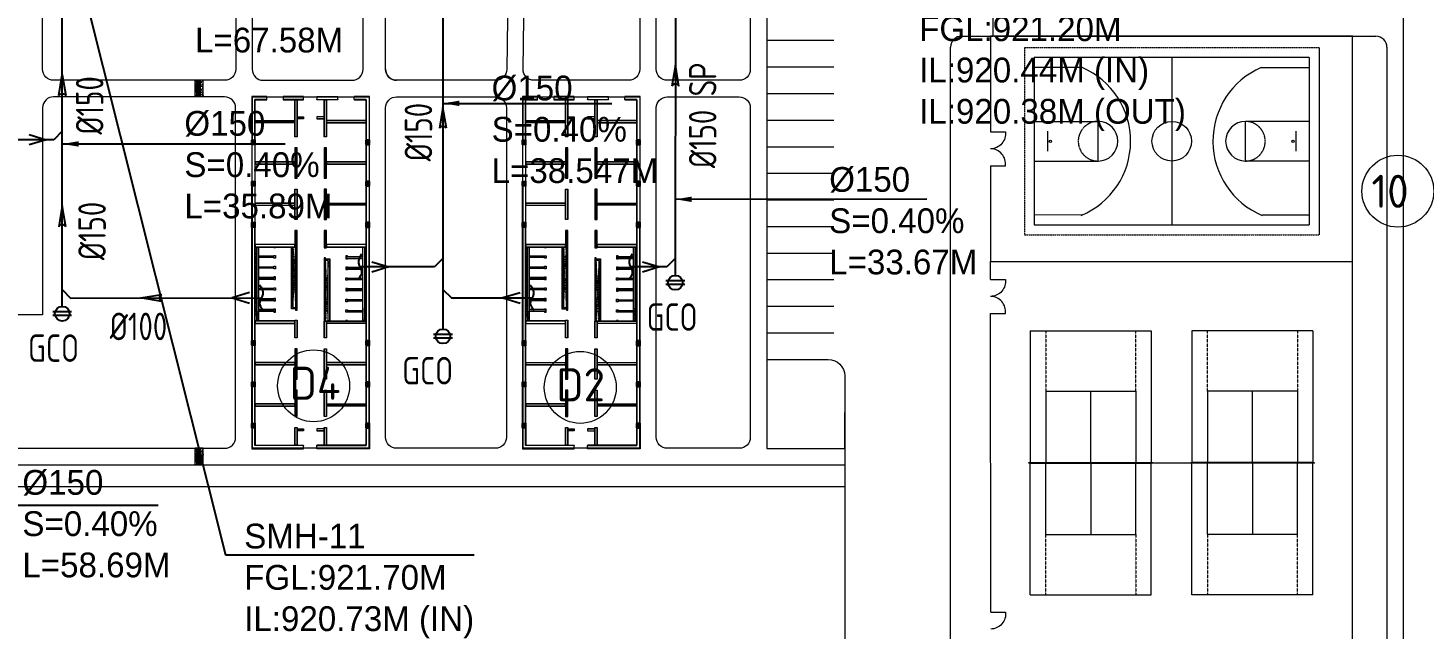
# Model space of a CAD drawing. Header units: metres. Extents: x 6917732 to 8046551, y 3602874 to 4094271.
# Drawn here: x 7261550 to 7388459, y 3673616 to 3728219 of the extents above; entities that cross this region are included whole.
import ezdxf

# ---------------------------------------------------------------- set-up
doc = ezdxf.new("R2010")
doc.units = ezdxf.units.M
doc.header["$LTSCALE"] = 0.5
doc.header["$MEASUREMENT"] = 0
for name, pattern in [('03000 - Plant Layout 1$0$CENTER2', [1.125, 0.75, -0.125, 0.125, -0.125]), ('DASHED2', [0.375, 0.25, -0.125]), ('HIDDEN2', [4.7625, 3.175, -1.5875]), ('MD-PAV-ACCO-D-AR-001-GRF$0$DASHED2', [0.375, 0.25, -0.125])]:
    doc.linetypes.add(name, pattern=pattern)
for name, color, linetype, lineweight in [('AN-LEGN', 1, 'CONTINUOUS', 20), ('AN-TEXT', 7, 'CONTINUOUS', 40), ('CI-PED-FOOTPATH', 44, 'CONTINUOUS', 0), ('MD-PAV-ACCO-D-AR-001-GRF$0$AR-G-FURN (0.18)-Loose furniture', 40, 'CONTINUOUS', 9), ('MD-PAV-ACCO-D-AR-001-GRF$0$AR-P-WLI (0.25)-Internal Lining', 7, 'CONTINUOUS', 35), ('MD-PAV-ACCO-D-AR-001-GRF$0$AR-P-WLX (0.25)-External wall', 3, 'CONTINUOUS', 35), ('P', 7, 'CONTINUOUS', 30), ('Sewer Line', 4, 'CONTINUOUS', 25)]:
    doc.layers.add(name, color=color, linetype=linetype, lineweight=lineweight)
for name, color, linetype in [('BASKET  COURT', 17, 'CONTINUOUS'), ('CI-CEN', 1, '03000 - Plant Layout 1$0$CENTER2'), ('CI-FENCE', 4, 'FENCELINE1'), ('CI-ROAD', 11, 'CONTINUOUS'), ('CI-ROAD-CARPARK', 13, 'CONTINUOUS'), ('CI-YARD', 4, 'CONTINUOUS'), ('DIM SOCCER', 2, 'CONTINUOUS'), ('MD-PAV-ACCO-D-AR-001-GRF$0$A-WDW', 1, 'CONTINUOUS'), ('MD-PAV-ACCO-D-AR-001-GRF$0$AR-P-FRM (0.2)-window', 20, 'CONTINUOUS'), ('P-Detl-Note', 2, 'CONTINUOUS'), ('RD-TXT', 7, 'CONTINUOUS'), ('TENNIS COURT', 17, 'CONTINUOUS'), ('TXT-BLDG NO', 20, 'CONTINUOUS')]:
    doc.layers.add(name, color=color, linetype=linetype)
doc.layers.get('CI-CEN').off()
doc.styles.add('3.5mm', font='ISO3098B.shx', dxfattribs={"height": 3.5})
doc.styles.add('BASE PLAN SEWER$0$Style-font061', font='font061.shx')
doc.styles.add('ROMANS', font='ROMANS.shx', dxfattribs={"width": 0.9})
doc.linetypes.add('FENCELINE1', pattern='A,6.35,-2.54,[133,ltypeshp.shx,S=2.54,R=0,X=-2.54,Y=0],-2.54,25.4', length=36.83)
doc.dimstyles.new('1-200', dxfattribs={"dimtxt": 3000, "dimasz": 3000, "dimexe": 1000, "dimexo": 1000, "dimgap": 1000, "dimtad": 1, "dimdec": 0, "dimdsep": 46, "dimtxsty": 'ROMANS', "dimcen": 0, "dimclrd": 5, "dimclre": 5, "dimclrt": 2, "dimadec": 0, "dimazin": 2, "dimtfac": 1, "dimtdec": 0, "dimtmove": 2, "dimatfit": 2, "dimfxl": 1, "dimtolj": 1, "dimtzin": 0, "dimlwd": -1, "dimlwe": -1, "dimarcsym": 0})
pattern_1 = [(0, (7213931.9, 3958531.54), (406.4, 101.6), [16.764, -288.036, 16.764, -288.036, -1625.6]), (0, (7213931.9, 3958531.54), (406.4, 101.6), [-609.6, 16.764, -592.836, 16.764, -288.036, -711.2]), (0, (7213931.9, 3958531.54), (406.4, 101.6), [-1524, 16.764, -186.436, 16.764, -491.236]), (120, (7214084.3, 3958582.34), (-291.18818, 301.152724), [16.764, -288.036, 16.764, -288.036, -1625.6]), (120, (7214084.3, 3958582.34), (-291.18818, 301.152724), [-609.6, 16.764, -592.836, 16.764, -288.036, -711.2]), (120, (7214084.3, 3958582.34), (-291.18818, 301.152724), [-1524, 16.764, -186.436, 16.764, -491.236]), (240, (7214135.1, 3958785.54), (-115.21182, -402.752724), [16.764, -288.036, 16.764, -288.036, -1625.6]), (240, (7214135.1, 3958785.54), (-115.21182, -402.752724), [-609.6, 16.764, -592.836, 16.764, -288.036, -711.2]), (240, (7214135.1, 3958785.54), (-115.21182, -402.752724), [-1524, 16.764, -186.436, 16.764, -491.236])]

# ---------------------------------------------------------------- blocks, each defined once
blk = doc.blocks.new('flow direction')
at = {"layer": 'Sewer Line'}
for p, q in [((40, 70), (-380, 0)), ((-380, 0), (40, -70))]:
    blk.add_line(p, q, dxfattribs=at)
blk.add_arc((82, 0), 81.6, 120.66, 239.34, dxfattribs=at)
blk = doc.blocks.new('MD-PAV-ACCO-D-AR-001-GRF$0$WINDOW 1500')
at = {"layer": 'MD-PAV-ACCO-D-AR-001-GRF$0$A-WDW'}
for points in [[(9863, -581), (9863, -547), (10263, -547), (10263, -581)], [(9863, -826), (9863, -860), (10263, -860), (10263, -826)], [(9910, -581), (9910, -826)], [(9910, -704), (10212, -704)], [(9910, -744), (10061, -744)], [(10061, -826), (10061, -581)], [(10061, -664), (10212, -664)], [(10212, -581), (10212, -826)]]:
    blk.add_lwpolyline(points, dxfattribs=at)
blk.add_lwpolyline([(10263, -581), (9863, -581), (9863, -826), (10263, -826)], close=True, dxfattribs=at)
blk = doc.blocks.new('A$C42015535')
at = {"layer": 'AN-LEGN', "color": 15, "lineweight": 0}
for p, q in [((14891, 11140), (14991, 11140)), ((15866, 11140), (15966, 11140)), ((16841, 11140), (16941, 11140)), ((17816, 11140), (17916, 11140)), ((18791, 11140), (18891, 11140)), ((19766, 11140), (19866, 11140))]:
    blk.add_line(p, q, dxfattribs=at)
for points in [[(14821, 1670), (14921, 1670)], [(15796, 1670), (15896, 1670)], [(16771, 1670), (16871, 1670)], [(17721, 1670), (17871, 1670)], [(18696, 1670), (18846, 1670)], [(19671, 1670), (19821, 1670)]]:
    blk.add_lwpolyline(points, dxfattribs=at)
at = {"layer": 'MD-PAV-ACCO-D-AR-001-GRF$0$AR-G-FURN (0.18)-Loose furniture', "color": 15, "linetype": 'MD-PAV-ACCO-D-AR-001-GRF$0$DASHED2', "lineweight": 0, "ltscale": 200}
for p, q in [((20691, 11440), (13996, 11290)), ((13996, 11440), (20691, 11290)), ((15196, 8015), (20691, 7765)), ((20691, 8015), (15196, 7765)), ((19491, 4795), (13996, 5045)), ((13996, 4795), (19491, 5045)), ((13996, 1520), (20691, 1370)), ((20691, 1520), (13996, 1370))]:
    blk.add_line(p, q, dxfattribs=at)
at = {"layer": 'MD-PAV-ACCO-D-AR-001-GRF$0$AR-P-WLI (0.25)-Internal Lining', "color": 15, "lineweight": 0}
blk.add_line((22199, 4970), (22199, 5170), dxfattribs=at)
for points in [[(6446, 11440), (6246, 11440), (6246, 7840), (6446, 7840)], [(6421, 11440), (6271, 11440), (6271, 7840), (6421, 7840)], [(10196, 11440), (9996, 11440), (9996, 7840), (10196, 7840)], [(10171, 11440), (10021, 11440), (10021, 7840), (10171, 7840)], [(13996, 7840), (13996, 11440), (13746, 11440), (13746, 7840)], [(13971, 7840), (13971, 11440), (13771, 11440), (13771, 7840)], [(20916, 11440), (20716, 11440), (20716, 7840), (20916, 7840)], [(24691, 11440), (24491, 11440), (24491, 7840), (24691, 7840)], [(24666, 11440), (24516, 11440), (24516, 7840), (24666, 7840)], [(28441, 11440), (28241, 11440), (28241, 7840), (28441, 7840)], [(28416, 11440), (28266, 11440), (28266, 7840), (28416, 7840)], [(32191, 11440), (32191, 7840), (31991, 7840), (31991, 11440)], [(32166, 11440), (32166, 7840), (32016, 7840), (32016, 11440)], [(13996, 11140), (13996, 11290), (20691, 11290), (20691, 11140)], [(14021, 11165), (14021, 11290), (20691, 11290), (20691, 11165)], [(2696, 7640), (2696, 7840), (4296, 7840), (4296, 7640)], [(2696, 7665), (2696, 7815), (4296, 7815), (4296, 7665)], [(3996, 7640), (4196, 7640), (4196, 7042), (3996, 7042)], [(4021, 7640), (4171, 7640), (4171, 7042), (4021, 7042)], [(5296, 7640), (7704, 7640), (7704, 7840), (5296, 7840)], [(5296, 7665), (7704, 7665), (7704, 7815), (5296, 7815)], [(8704, 7840), (8704, 7640), (11454, 7640), (11454, 7840)], [(8704, 7815), (8704, 7665), (11454, 7665), (11454, 7815)], [(12454, 7640), (12454, 7840), (14071, 7840), (14071, 7640)], [(12454, 7665), (12454, 7815), (14071, 7815), (14071, 7665)], [(14971, 7765), (14971, 7640), (20716, 7640), (20716, 7765)], [(20691, 8015), (15196, 8015), (15196, 7765), (15071, 7765), (15071, 8140), (20691, 8140)], [(20691, 8015), (15196, 8015), (15196, 7765), (15096, 7765), (15096, 8115), (20691, 8115)], [(22199, 7840), (20716, 7840), (20716, 7640), (22199, 7640)], [(22199, 7815), (20716, 7815), (20716, 7665), (22199, 7665)], [(23199, 7640), (23199, 7840), (25949, 7840), (25949, 7640)], [(23199, 7665), (23199, 7815), (25949, 7815), (25949, 7665)], [(26949, 7840), (26949, 7640), (29699, 7640), (29699, 7840)], [(26949, 7815), (26949, 7665), (29699, 7665), (29699, 7815)], [(34071, 7640), (30699, 7640), (30699, 7840), (34071, 7840)], [(34071, 7665), (30699, 7665), (30699, 7815), (34071, 7815)], [(32341, 7640), (32541, 7640), (32541, 7042), (32341, 7042)], [(32366, 7640), (32516, 7640), (32516, 7042), (32366, 7042)], [(2696, 4970), (2696, 5170), (4296, 5170), (4296, 4970)], [(2696, 4995), (2696, 5145), (4296, 5145), (4296, 4995)], [(4196, 5842), (3996, 5842), (3996, 5170), (4196, 5170)], [(4171, 5842), (4021, 5842), (4021, 5170), (4171, 5170)], [(5296, 5170), (7704, 5170), (7704, 4970), (5296, 4970)], [(5296, 5145), (7704, 5145), (7704, 4995), (5296, 4995)], [(8704, 4970), (8704, 5170), (11454, 5170), (11454, 4970)], [(8704, 4995), (8704, 5145), (11454, 5145), (11454, 4995)], [(12454, 5170), (13971, 5170), (13971, 4970), (12454, 4970)], [(12454, 5145), (13971, 5145), (13971, 4995), (12454, 4995)], [(19716, 5045), (19716, 5170), (13971, 5170), (13971, 5045)], [(23199, 5170), (23199, 4970), (25949, 4972), (25949, 5172)], [(23199, 5145), (23199, 4995), (25949, 4997), (25949, 5147)], [(26949, 5170), (26949, 4970), (29699, 4966), (29699, 5166)], [(26949, 5145), (26949, 4995), (29699, 4991), (29699, 5141)], [(34071, 4970), (30699, 4970), (30699, 5170), (34071, 5170)], [(34071, 4995), (30699, 4995), (30699, 5145), (34071, 5145)], [(32541, 5170), (32541, 5842), (32341, 5842), (32341, 5170)], [(32516, 5170), (32516, 5842), (32366, 5842), (32366, 5170)], [(6446, 4970), (6446, 1370), (6246, 1370), (6246, 4970)], [(6421, 4970), (6421, 1370), (6271, 1370), (6271, 4970)], [(10196, 4970), (9996, 4970), (9996, 1370), (10196, 1370)], [(10171, 4970), (10021, 4970), (10021, 1370), (10171, 1370)], [(13996, 1370), (13746, 1370), (13746, 4970), (13996, 4970)], [(13971, 1370), (13771, 1370), (13771, 4970), (13971, 4970)], [(13996, 4795), (19491, 4795), (19491, 5045), (19616, 5045), (19616, 4670), (13996, 4670)], [(13996, 4795), (19491, 4795), (19491, 5045), (19591, 5045), (19591, 4695), (13996, 4695)], [(20941, 4970), (20691, 4970), (20691, 1370), (20941, 1370)], [(20916, 4970), (20716, 4970), (20716, 1370), (20916, 1370)], [(24691, 4971), (24691, 1370), (24491, 1370), (24491, 4971)], [(24666, 4971), (24666, 1370), (24516, 1370), (24516, 4971)], [(28441, 4970), (28241, 4970), (28241, 1370), (28441, 1370)], [(28416, 4970), (28266, 4970), (28266, 1370), (28416, 1370)], [(32191, 4970), (31991, 4970), (31991, 1370), (32191, 1370)], [(32166, 4970), (32016, 4970), (32016, 1370), (32166, 1370)], [(13996, 1520), (13996, 1670), (20691, 1670), (20691, 1520)], [(14021, 1520), (14021, 1645), (20691, 1645), (20691, 1520)]]:
    blk.add_lwpolyline(points, close=True, dxfattribs=at)
for points in [[(20941, 7840), (20941, 11440), (20691, 11440), (20691, 7840), (20916, 7840)], [(14866, 11140), (14866, 9760), (14780, 9760), (14780, 9610), (15053, 9610), (15053, 9760), (15016, 9760), (15016, 11140)], [(14891, 11140), (14891, 9735), (14780, 9735), (14780, 9635), (15053, 9635), (15053, 9735), (14991, 9735), (14991, 11140)], [(15841, 11140), (15841, 9760), (15803, 9760), (15803, 9610), (16028, 9610), (16028, 9760), (15991, 9760), (15991, 11140)], [(15866, 11140), (15866, 9735), (15803, 9735), (15803, 9635), (16028, 9635), (16028, 9735), (15966, 9735), (15966, 11140)], [(16966, 11140), (16966, 9760), (17003, 9760), (17003, 9610), (16778, 9610), (16778, 9760), (16816, 9760), (16816, 11140)], [(16941, 11140), (16941, 9735), (17003, 9735), (17003, 9635), (16778, 9635), (16778, 9735), (16841, 9735), (16841, 11140)], [(17791, 11140), (17791, 9760), (17753, 9760), (17753, 9610), (17978, 9610), (17978, 9760), (17941, 9760), (17941, 11140)], [(17816, 11140), (17816, 9735), (17753, 9735), (17753, 9635), (17978, 9635), (17978, 9735), (17916, 9735), (17916, 11140)], [(18916, 11140), (18916, 9760), (18953, 9760), (18953, 9610), (18728, 9610), (18728, 9760), (18766, 9760), (18766, 11140)], [(18891, 11140), (18891, 9735), (18953, 9735), (18953, 9635), (18728, 9635), (18728, 9735), (18791, 9735), (18791, 11140)], [(19891, 11140), (19891, 9760), (19916, 9760), (19916, 9610), (19703, 9610), (19703, 9760), (19741, 9760), (19741, 11140)], [(19866, 11140), (19866, 9735), (19916, 9735), (19916, 9635), (19703, 9635), (19703, 9735), (19766, 9735), (19766, 11140)], [(13996, 9760), (14030, 9760), (14030, 9610), (13996, 9610)], [(13996, 9735), (14030, 9735), (14030, 9635), (13996, 9635)], [(20691, 9760), (20666, 9760), (20666, 9610), (20691, 9610)], [(20691, 9735), (20666, 9735), (20666, 9635), (20691, 9635)], [(14971, 7665), (20716, 7665)], [(19716, 5145), (13971, 5145)], [(22199, 5170), (20616, 5170), (20616, 4970), (22199, 4970)], [(22199, 5145), (20616, 5145), (20616, 4995), (22199, 4995)], [(13996, 3050), (14021, 3050), (14021, 3200), (13996, 3200)], [(13996, 3075), (14021, 3075), (14021, 3175), (13996, 3175)], [(14796, 1670), (14796, 3050), (14771, 3050), (14771, 3200), (14983, 3200), (14983, 3050), (14946, 3050), (14946, 1670)], [(14821, 1670), (14821, 3075), (14771, 3075), (14771, 3175), (14983, 3175), (14983, 3075), (14921, 3075), (14921, 1670)], [(15771, 1670), (15771, 3050), (15733, 3050), (15733, 3200), (15958, 3200), (15958, 3050), (15921, 3050), (15921, 1670)], [(15796, 1670), (15796, 3075), (15733, 3075), (15733, 3175), (15958, 3175), (15958, 3075), (15896, 3075), (15896, 1670)], [(16896, 1670), (16896, 3050), (16933, 3050), (16933, 3200), (16708, 3200), (16708, 3050), (16746, 3050), (16746, 1670)], [(16871, 1670), (16871, 3075), (16933, 3075), (16933, 3175), (16708, 3175), (16708, 3075), (16771, 3075), (16771, 1670)], [(17721, 1670), (17721, 3050), (17683, 3050), (17683, 3200), (17908, 3200), (17908, 3050), (17871, 3050), (17871, 1670)], [(17746, 1670), (17746, 3075), (17683, 3075), (17683, 3175), (17908, 3175), (17908, 3075), (17846, 3075), (17846, 1670)], [(18846, 1670), (18846, 3050), (18883, 3050), (18883, 3200), (18658, 3200), (18658, 3050), (18696, 3050), (18696, 1670)], [(18821, 1670), (18821, 3075), (18883, 3075), (18883, 3175), (18658, 3175), (18658, 3075), (18721, 3075), (18721, 1670)], [(19821, 1670), (19821, 3050), (19906, 3050), (19906, 3200), (19633, 3200), (19633, 3050), (19671, 3050), (19671, 1670)], [(19796, 1670), (19796, 3075), (19906, 3075), (19906, 3175), (19633, 3175), (19633, 3075), (19696, 3075), (19696, 1670)], [(20691, 3050), (20656, 3050), (20656, 3200), (20691, 3200)], [(20691, 3075), (20656, 3075), (20656, 3175), (20691, 3175)], [(20691, 3200), (20691, 3050)]]:
    blk.add_lwpolyline(points, dxfattribs=at)
at = {"layer": 'MD-PAV-ACCO-D-AR-001-GRF$0$AR-P-WLX (0.25)-External wall', "color": 15, "lineweight": 0}
for p, q in [((2421, 11715), (2421, 7042)), ((4271, 11440), (4271, 11465)), ((4671, 11715), (8021, 11715)), ((12171, 11753), (12171, 11715)), ((13996, 11440), (20695, 11440)), ((30416, 11715), (34346, 11715)), ((34346, 11715), (34346, 10390)), ((34096, 8890), (34096, 7042)), ((34346, 8890), (34346, 7042)), ((2421, 5842), (2421, 1095)), ((34096, 5842), (34096, 3937)), ((34346, 5842), (34346, 3937)), ((4271, 1095), (2421, 1095)), ((8021, 1095), (4671, 1095)), ((11771, 1095), (8421, 1095)), ((26266, 1095), (22916, 1095)), ((30016, 1095), (26666, 1095)), ((34346, 1095), (30416, 1095))]:
    blk.add_line(p, q, dxfattribs=at)
for points in [[(4271, 11753), (4271, 11715), (4271, 11753), (2383, 11753), (2383, 7042), (2421, 7042), (2421, 11715), (4271, 11715)], [(2421, 7042), (2421, 11715), (4271, 11715), (2421, 11715)], [(11771, 11715), (11771, 11753), (8421, 11753), (8421, 11715), (11771, 11715), (8421, 11715)], [(12171, 11753), (22516, 11753), (22516, 11715), (12171, 11715), (22516, 11715)], [(2671, 5842), (2671, 1345), (4271, 1345)], [(4671, 1345), (4671, 1095), (8021, 1095), (8021, 1345), (4671, 1345)], [(8421, 1345), (8421, 1095), (11771, 1095), (11771, 1345), (8421, 1345)], [(12171, 1345), (12171, 1095), (22516, 1095), (22516, 1345), (12171, 1345)], [(34346, 1095), (34346, 2437), (34346, 1095), (30416, 1095), (30416, 1057), (34384, 1057), (34384, 2437), (34346, 2437)], [(34096, 2437), (34346, 2437), (34346, 1095), (30416, 1095), (30416, 1345), (34096, 1345), (34096, 2437)], [(12171, 1095), (12171, 1057), (22516, 1057), (22516, 1095), (12171, 1095), (22516, 1095)]]:
    blk.add_lwpolyline(points, dxfattribs=at)
for points in [[(2421, 7042), (2671, 7042), (2671, 11465), (4271, 11465), (4271, 11715), (2421, 11715)], [(2671, 7042), (2671, 11465), (4271, 11465), (4271, 11440), (2696, 11440), (2696, 7042)], [(4671, 11715), (4671, 11753), (8021, 11753), (8021, 11715)], [(8021, 11715), (4671, 11715), (4671, 11465), (8021, 11465)], [(8021, 11465), (4671, 11465), (4671, 11440), (8021, 11440)], [(11771, 11715), (8421, 11715), (8421, 11465), (11771, 11465)], [(8421, 11440), (11771, 11440), (11771, 11465), (8421, 11465)], [(22516, 11715), (12171, 11715), (12171, 11465), (22516, 11465)], [(22516, 11465), (12171, 11465), (12171, 11440), (22516, 11440)], [(22916, 11715), (22916, 11753), (26266, 11753), (26266, 11715)], [(22916, 11715), (26266, 11715), (26266, 11465), (22916, 11465)], [(26266, 11465), (22916, 11465), (22916, 11440), (26266, 11440)], [(26666, 11715), (30016, 11715), (30016, 11753), (26666, 11753)], [(26666, 11715), (30016, 11715), (30016, 11465), (26666, 11465)], [(30016, 11465), (26666, 11465), (26666, 11440), (30016, 11440)], [(30416, 11715), (34346, 11715), (34346, 10390), (34384, 10390), (34384, 11753), (30416, 11753)], [(30416, 11465), (34096, 11465), (34096, 10390), (34346, 10390), (34346, 11715), (30416, 11715)], [(30416, 11465), (30416, 11440), (34071, 11440), (34071, 10390), (34096, 10390), (34096, 11465)], [(34071, 7042), (34096, 7042), (34096, 8890), (34071, 8890)], [(34096, 7042), (34346, 7042), (34346, 8890), (34096, 8890)], [(34346, 7042), (34384, 7042), (34384, 8890), (34346, 8890)], [(2421, 5842), (2421, 1095), (4271, 1095), (4271, 1057), (2383, 1057), (2383, 5842)], [(2671, 5842), (2671, 1345), (4271, 1345), (4271, 1095), (2421, 1095), (2421, 5842)], [(4271, 1345), (4271, 1370), (2696, 1370), (2696, 5842), (2671, 5842), (2671, 1345)], [(34096, 5842), (34096, 3937), (34071, 3937), (34071, 5842)], [(34346, 5842), (34096, 5842), (34096, 3937), (34346, 3937)], [(34384, 5842), (34384, 3937), (34346, 3937), (34346, 5842)], [(8021, 1345), (4671, 1345), (4671, 1370), (8021, 1370)], [(8421, 1345), (8421, 1370), (11771, 1370), (11771, 1345)], [(22516, 1345), (12171, 1345), (12171, 1370), (22516, 1370)], [(26266, 1345), (22916, 1345), (22916, 1370), (26266, 1370)], [(22916, 1345), (26266, 1345), (26266, 1095), (22916, 1095)], [(30016, 1345), (26666, 1345), (26666, 1370), (30016, 1370)], [(26666, 1345), (30016, 1345), (30016, 1095), (26666, 1095)], [(30416, 1345), (34096, 1345), (34096, 2437), (34071, 2437), (34071, 1370), (30416, 1370)], [(8021, 1095), (4671, 1095), (4671, 1057), (8021, 1057)], [(11771, 1095), (8421, 1095), (8421, 1057), (11771, 1057)], [(26266, 1095), (22916, 1095), (22916, 1057), (26266, 1057)], [(30016, 1095), (26666, 1095), (26666, 1057), (30016, 1057)]]:
    blk.add_lwpolyline(points, close=True, dxfattribs=at)
at = {"layer": 'MD-PAV-ACCO-D-AR-001-GRF$0$AR-P-FRM (0.2)-window', "color": 15, "lineweight": 0, "xscale": -1, "rotation": 179.9999999997441}
for p in [(-5592, 10893), (-1842, 10893), (1908, 10893), (12653, 10893), (12653, 10893), (16403, 10893), (20153, 10893)]:
    blk.add_blockref('MD-PAV-ACCO-D-AR-001-GRF$0$WINDOW 1500', p, dxfattribs=at)
at = {"layer": 'MD-PAV-ACCO-D-AR-001-GRF$0$AR-P-FRM (0.2)-window', "color": 15, "lineweight": 0, "rotation": 359.9999999997441}
for p in [(-5592, 1917), (-1842, 1917), (1908, 1917), (12653, 1917), (16403, 1917), (20153, 1917)]:
    blk.add_blockref('MD-PAV-ACCO-D-AR-001-GRF$0$WINDOW 1500', p, dxfattribs=at)
blk = doc.blocks.new('sdsxdc')
at = {"layer": 'CI-PED-FOOTPATH', "lineweight": 0}
h = blk.add_hatch(dxfattribs=at)
h.set_pattern_fill('FP_2', color=15, style=0, pattern_type=2)
h.set_pattern_definition(pattern_1)
h.paths.add_polyline_path([(7276862, 3721966), (7276991, 3721966), (7276991, 3723477), (7276741, 3723477), (7276741, 3721976), (7276842, 3721976), (7276850, 3721973), (7276857, 3721969), (7276861, 3721966)], flags=0)
h = blk.add_hatch(dxfattribs=at)
h.set_pattern_fill('FP_2', color=15, style=0, pattern_type=2)
h.set_pattern_definition(pattern_1)
h.paths.add_polyline_path([(7277186, 3721976), (7277241, 3721976), (7277241, 3723477), (7276991, 3723477), (7276991, 3721976), (7277175, 3721976)], flags=0)
h = blk.add_hatch(dxfattribs=at)
h.set_pattern_fill('FP_2', color=15, style=0, pattern_type=2)
h.set_pattern_definition(pattern_1)
h.paths.add_polyline_path([(7277491, 3721976), (7277491, 3723477), (7277241, 3723477), (7277241, 3721976), (7277450, 3721976)], flags=0)
h = blk.add_hatch(dxfattribs=at)
h.set_pattern_fill('FP_2', color=15, style=0, pattern_type=2)
h.set_pattern_definition(pattern_1)
h.paths.add_polyline_path([(7276991, 3688537), (7276991, 3690049), (7276741, 3690049), (7276741, 3688556), (7276768, 3688556), (7276768, 3688537)], flags=0)
h = blk.add_hatch(dxfattribs=at)
h.set_pattern_fill('FP_2', color=15, style=0, pattern_type=2)
h.set_pattern_definition(pattern_1)
h.paths.add_polyline_path([(7276991, 3688537), (7277241, 3688537), (7277241, 3690049), (7276991, 3690049), (7276991, 3688537)], flags=0)
h = blk.add_hatch(dxfattribs=at)
h.set_pattern_fill('FP_2', color=15, style=0, pattern_type=2)
h.set_pattern_definition(pattern_1)
h.paths.add_polyline_path([(7277241, 3688537), (7277491, 3688537), (7277491, 3690049), (7277241, 3690049), (7277241, 3688537)], flags=0)
at = {"layer": 'BASKET  COURT', "color": 15, "lineweight": 0}
for p, q in [((7378023, 3725527, 24), (7353023, 3725527, 24)), ((7353023, 3725527, 24), (7353023, 3710327, 24)), ((7365523, 3725527, 24), (7365523, 3710327, 24)), ((7378023, 3725527, 24), (7378024, 3710331, 24)), ((7357382, 3724627, 24), (7353023, 3724627, 24)), ((7373664, 3724627, 24), (7378023, 3724627, 24)), ((7353023, 3719757, 24), (7353023, 3716099, 24)), ((7353023, 3719728, 24), (7358823, 3719727, 24)), ((7358823, 3716127, 24), (7358823, 3719727, 24)), ((7378023, 3719728, 24), (7372223, 3719727, 24)), ((7372223, 3716127, 24), (7372223, 3719727, 24)), ((7353023, 3716128, 24), (7358823, 3716127, 24)), ((7378024, 3716128, 24), (7372223, 3716127, 24)), ((7357382, 3711228, 24), (7353023, 3711227, 24)), ((7373664, 3711228, 24), (7378023, 3711227, 24)), ((7378023, 3711227, 24), (7373756, 3711227, 24)), ((7353023, 3710327, 24), (7378023, 3710327, 24))]:
    blk.add_line(p, q, dxfattribs=at)
at = {"layer": 'BASKET  COURT', "color": 15, "lineweight": 0, "elevation": 24, "flags": 128}
for points in [[(7354242, 3718842), (7354242, 3717013)], [(7376804, 3718842), (7376804, 3717013)]]:
    blk.add_lwpolyline(points, dxfattribs=at)
at = {"layer": 'BASKET  COURT', "color": 15, "lineweight": 0, "extrusion": (2.01797e-07, 8.25202e-07, 1)}
for centre, radius in [((7365523, 3717927, 29), 1800), ((7354494, 3717928, 29), 100)]:
    blk.add_circle(centre, radius, dxfattribs=at)
at = {"layer": 'BASKET  COURT', "color": 15, "lineweight": 0, "extrusion": (-2.01797e-07, 8.25202e-07, 1)}
blk.add_circle((7376553, 3717928, 26), 100, dxfattribs=at)
at = {"layer": 'BASKET  COURT', "color": 15, "lineweight": 0}
for centre, radius, start, end in [((7354483, 3717927, 24), 7300, 292.72989, 66.60459), ((7376563, 3717927, 24), 7300, 113.39541, 247.27011), ((7358823, 3717927, 24), 1800, 269.99792, 89.99792), ((7372223, 3717927, 24), 1800, 90.00208, 270.00208)]:
    blk.add_arc(centre, radius, start, end, dxfattribs=at)
at = {"layer": 'BASKET  COURT', "color": 15, "linetype": 'DASHED2', "lineweight": 0, "ltscale": 10}
for centre, start, end in [((7358823, 3717927, 24), 90.00208, 270.00208), ((7372223, 3717927, 24), 269.99792, 89.99792)]:
    blk.add_arc(centre, 1800, start, end, dxfattribs=at)
at = {"layer": 'CI-FENCE', "color": 15, "linetype": 'FENCELINE1', "lineweight": 0, "ltscale": 0.2}
for p, q in [((7349062, 3705381, 33), (7349062, 3707017, 33)), ((7349072, 3675164, 33), (7349062, 3702284, 33))]:
    blk.add_line(p, q, dxfattribs=at)
at = {"layer": 'CI-FENCE', "color": 15, "linetype": 'FENCELINE1', "lineweight": 0, "ltscale": 0.5}
for p in [(7349062, 3707017, 33), (7381964, 3670316, 33)]:
    blk.add_line(p, (7381964, 3707017, 33), dxfattribs=at)
at = {"layer": 'CI-FENCE', "color": 15, "linetype": 'FENCELINE1', "lineweight": 0, "ltscale": 0.5, "elevation": 33}
blk.add_lwpolyline([(7349062, 3715692), (7349062, 3707017), (7381964, 3707017), (7381964, 3727463), (7349062, 3727463), (7349062, 3718789)], dxfattribs=at)
at = {"layer": 'CI-FENCE', "color": 15, "lineweight": 0, "ltscale": 0.03, "extrusion": (-2.34004e-07, -2.03725e-07, 1), "elevation": 31}
for points in [[(7349062, 3718789), (7350399, 3718789, -0.4485295), (7349062, 3717240, -0.8780488)], [(7349062, 3705381), (7350399, 3705381, -0.4485295), (7349062, 3703832, -0.8780488)]]:
    blk.add_lwpolyline(points, format="xyb", dxfattribs=at)
at = {"layer": 'CI-FENCE', "color": 15, "lineweight": 0, "ltscale": 0.03, "extrusion": (-2.33986e-07, 2.03746e-07, 1), "elevation": 32}
for points in [[(7349062, 3715692), (7350399, 3715692, 0.4485295), (7349062, 3717240, 0.8780488)], [(7349062, 3702284), (7350399, 3702284, 0.4485295), (7349062, 3703832, 0.8780488)]]:
    blk.add_lwpolyline(points, format="xyb", dxfattribs=at)
at = {"layer": 'CI-PED-FOOTPATH', "color": 15, "lineweight": 0}
for p, q in [((7349354, 3727463, 0), (7384079, 3727463, 0)), ((7385079, 3726463, 0), (7385077, 3670302, 0)), ((7276741, 3721976), (7276741, 3723478)), ((7276991, 3723477), (7276836, 3723477)), ((7276891, 3721976), (7276891, 3723478)), ((7276972, 3721966), (7276972, 3723477)), ((7276991, 3721966), (7276991, 3723477)), ((7277041, 3721976), (7277041, 3723478)), ((7277191, 3721976), (7277191, 3723478)), ((7277222, 3721976), (7277222, 3723477)), ((7277241, 3721976), (7277241, 3723477)), ((7277472, 3721976), (7277472, 3723477)), ((7277491, 3721976), (7277491, 3723477)), ((7276741, 3721966), (7276741, 3721976)), ((7276991, 3721966), (7276862, 3721966)), ((7276741, 3688556), (7276741, 3690058)), ((7276741, 3690032), (7276741, 3690049)), ((7276991, 3690049), (7276741, 3690049)), ((7276891, 3688556), (7276891, 3690058)), ((7276972, 3688537), (7276972, 3690049)), ((7277241, 3690049), (7276991, 3690049)), ((7276991, 3688537), (7276991, 3690049)), ((7277041, 3688556), (7277041, 3690058)), ((7277191, 3688556), (7277191, 3690058)), ((7277222, 3688537), (7277222, 3690049)), ((7277491, 3690049), (7277241, 3690049)), ((7277241, 3688537), (7277241, 3690049)), ((7277472, 3688537), (7277472, 3690049)), ((7277491, 3690049), (7277491, 3690056)), ((7277491, 3688537), (7277491, 3690049)), ((7276741, 3688556), (7276768, 3688556)), ((7276991, 3688537), (7276768, 3688537)), ((7277241, 3688537), (7276991, 3688537)), ((7277491, 3688537), (7277241, 3688537)), ((7335806, 3686537, 33), (7253464, 3686537)), ((7352663, 3676716, 33), (7363663, 3676716, 33)), ((7358163, 3676726, 33), (7358163, 3676716, 33))]:
    blk.add_line(p, q, dxfattribs=at)
at = {"layer": 'CI-PED-FOOTPATH', "color": 15, "lineweight": 0, "flags": 128}
for points, elevation in [([(7386576, 3668402), (7386576, 3801598), (7385080, 3801598)], 0), ([(7328708, 3698108), (7328707, 3690030), (7335808, 3690030), (7335809, 3693275)], 33)]:
    blk.add_lwpolyline(points, dxfattribs=dict(at, elevation=elevation))
at = {"layer": 'CI-PED-FOOTPATH', "color": 15, "lineweight": 0, "elevation": 33, "flags": 128}
for points in [[(7263891, 3738725), (7279436, 3738723, -0.4142136), (7280436, 3737723), (7280434, 3724461, -0.4142206), (7279433, 3723461), (7263888, 3723464, -0.4142066), (7262889, 3724464), (7262891, 3737726, -0.4142136)], [(7292014, 3724462), (7292012, 3736093, 0.4141054), (7291012, 3737093), (7282931, 3737094, 0.4143217), (7281931, 3736094), (7281933, 3724463, 0.4140985), (7282933, 3723463), (7291014, 3723462, 0.4143287)], [(7317168, 3736093), (7317168, 3724462, -0.4142589), (7316168, 3723462), (7307557, 3723463, -0.4185507), (7306557, 3724478), (7306731, 3736109, -0.4098827), (7307731, 3737094), (7316169, 3737093, -0.4141815)], [(7318668, 3724463), (7318668, 3736094, -0.4142519), (7319669, 3737094), (7326209, 3737093, -0.4141748), (7327209, 3736093), (7327208, 3724462, -0.4142594), (7326208, 3723462), (7319668, 3723463, -0.4141682)], [(7304038, 3690036), (7295061, 3690037, -0.4142136), (7294062, 3691037), (7294066, 3720963, -0.4142205), (7295067, 3721963), (7304043, 3721962, -0.4142066), (7305043, 3720961), (7305039, 3691036, -0.4142136)], [(7318666, 3691037), (7318670, 3720963, -0.4141749), (7319670, 3721963), (7326208, 3721962, -0.4142135), (7327208, 3720962), (7327207, 3691036, -0.4142523), (7326207, 3690036), (7319665, 3690037, -0.4142136)]]:
    blk.add_lwpolyline(points, format="xyb", close=True, dxfattribs=at)
at = {"layer": 'CI-PED-FOOTPATH', "color": 15, "lineweight": 0, "elevation": 0}
blk.add_lwpolyline([(7294064, 3736094, -0.4143217), (7295064, 3737094), (7304231, 3737093, -0.4185578), (7305230, 3736078), (7305085, 3724449, -0.4106004), (7304085, 3723462), (7295066, 3723463, -0.4140985), (7294066, 3724463)], format="xyb", close=True, dxfattribs=at)
at = {"layer": 'CI-PED-FOOTPATH', "color": 15, "lineweight": 0, "elevation": 33, "flags": 128}
for points in [[(7200619, 3736053), (7200618, 3702153), (7212038, 3702152), (7212037, 3665566), (7251464, 3665565), (7251464, 3687543, -0.4142544), (7252465, 3688543), (7335809, 3688530)], [(7262885, 3702145), (7252465, 3702146, 0.4142136), (7251465, 3701146), (7251465, 3691039, 0.4141777), (7252465, 3690038), (7279428, 3690034, 0.4142136), (7280428, 3691034), (7280433, 3720961, 0.4142066), (7279433, 3721961), (7263888, 3721964, 0.4142206), (7262888, 3720964), (7262885, 3702145)]]:
    blk.add_lwpolyline(points, format="xyb", dxfattribs=at)
at = {"layer": 'CI-PED-FOOTPATH', "color": 15, "lineweight": 0, "elevation": -350}
for points in [[(7281937, 3721964), (7292557, 3721964), (7292557, 3690039), (7281937, 3690039)], [(7306541, 3721961), (7317161, 3721961), (7317161, 3690036), (7306541, 3690036)]]:
    blk.add_lwpolyline(points, close=True, dxfattribs=at)
at = {"layer": 'CI-PED-FOOTPATH', "color": 15, "lineweight": 0, "extrusion": (-2.34692e-07, -2.02933e-07, 1), "elevation": 31}
blk.add_lwpolyline([(7349072, 3675164), (7350409, 3675160, -0.4485295), (7349067, 3673616, -0.8780488)], format="xyb", dxfattribs=at)
at = {"layer": 'CI-PED-FOOTPATH', "color": 15, "lineweight": 0}
for centre, start, end in [((7384079, 3726463, 0), 359.99764, 89.99966), ((7295066, 3724463, 0), 180.01212, 269.9896)]:
    blk.add_arc(centre, 1000, start, end, dxfattribs=at)
at = {"layer": 'CI-ROAD', "color": 15, "lineweight": 0}
for p, q in [((7349249, 3743659, 33), (7349248, 3727475, 33)), ((7346411, 3727475, 33), (7349248, 3727475, 33)), ((7345409, 3670316, 33), (7345411, 3726475, 33)), ((7345411, 3671316, 33), (7345411, 3726475, 33))]:
    blk.add_line(p, q, dxfattribs=at)
at = {"layer": 'CI-ROAD', "color": 15, "lineweight": 0, "elevation": 33, "flags": 128}
blk.add_lwpolyline([(7328709, 3763333), (7328708, 3698108)], dxfattribs=at)
blk.add_lwpolyline([(7328709, 3763333), (7328708, 3698108)], dxfattribs=at)
blk.add_lwpolyline([(7328707, 3698108), (7334305, 3698108, -0.4141803), (7335805, 3696608), (7335808, 3660077, -0.4142443), (7315807, 3640075), (7195023, 3640080)], format="xyb", dxfattribs=at)
at = {"layer": 'CI-ROAD', "color": 15, "lineweight": 0}
blk.add_arc((7346411, 3726475, 33), 1000, 89.99966, 179.99767, dxfattribs=at)
blk.add_arc((7346411, 3726475, 33), 1000, 89.99966, 179.99767, dxfattribs=at)
at = {"layer": 'CI-ROAD-CARPARK', "color": 15, "lineweight": 0, "elevation": 33, "flags": 128}
for points in [[(7328708, 3727097), (7334808, 3727097)], [(7328708, 3727097), (7334808, 3727097)], [(7328708, 3724681), (7334808, 3724681)], [(7328708, 3724681), (7334808, 3724681)], [(7328708, 3722265), (7334808, 3722265)], [(7328708, 3722265), (7334808, 3722265)], [(7328708, 3719850), (7334808, 3719849)], [(7328708, 3719850), (7334808, 3719849)], [(7328700, 3717434), (7334800, 3717434)], [(7328700, 3717434), (7334800, 3717434)], [(7328708, 3715018), (7334808, 3715018)], [(7328708, 3715018), (7334808, 3715018)], [(7328708, 3712602), (7334808, 3712602)], [(7328708, 3712602), (7334808, 3712602)], [(7328707, 3710187), (7334807, 3710186)], [(7328707, 3710187), (7334807, 3710186)], [(7328707, 3707771), (7334807, 3707771)], [(7328707, 3707771), (7334807, 3707771)], [(7328707, 3705355), (7334807, 3705355)], [(7328707, 3705355), (7334807, 3705355)], [(7328708, 3702939), (7334808, 3702939)], [(7328708, 3702939), (7334808, 3702939)], [(7328707, 3700524), (7334807, 3700524)], [(7328707, 3700524), (7334807, 3700524)]]:
    blk.add_lwpolyline(points, dxfattribs=at)
at = {"layer": 'CI-YARD', "color": 15, "linetype": 'DASHED2', "lineweight": 0, "ltscale": 75}
for p, q in [((7378923, 3726427, 24), (7352123, 3726427, 24)), ((7352123, 3726427, 24), (7352123, 3709427, 24)), ((7352123, 3709427, 24), (7378924, 3709427, 24))]:
    blk.add_line(p, q, dxfattribs=at)
at = {"layer": 'DIM SOCCER', "color": 15, "lineweight": 0, "ltscale": 2}
blk.add_line((7378923, 3726427, 24), (7378924, 3709427, 24), dxfattribs=at)
at = {"layer": 'DIM SOCCER', "color": 15, "lineweight": 0}
for p, q in [((7372862, 3688679, 33), (7372862, 3688754, 33)), ((7372862, 3688754, 33), (7372862, 3688679, 33))]:
    blk.add_line(p, q, dxfattribs=at)
at = {"layer": 'TENNIS COURT', "color": 15, "lineweight": 0}
for p, q in [((7352663, 3700717, 33), (7363663, 3700717, 33)), ((7352663, 3700717, 33), (7352663, 3688754, 33)), ((7358163, 3700707, 33), (7358163, 3700717, 33)), ((7363663, 3700717, 33), (7363663, 3688754, 33)), ((7378362, 3700717, 33), (7367362, 3700717, 33)), ((7367362, 3700717, 33), (7367362, 3688754, 33)), ((7372862, 3700707, 33), (7372862, 3700717, 33)), ((7378362, 3700717, 33), (7378362, 3688754, 33)), ((7354063, 3695217, 33), (7362263, 3695217, 33)), ((7354063, 3695217, 33), (7354063, 3688754, 33)), ((7358163, 3688754, 33), (7358163, 3695217, 33)), ((7362263, 3695217, 33), (7362263, 3688754, 33)), ((7376962, 3695217, 33), (7368762, 3695217, 33)), ((7368762, 3695217, 33), (7368762, 3688754, 33)), ((7372862, 3688754, 33), (7372862, 3695217, 33)), ((7376962, 3695217, 33), (7376962, 3688754, 33)), ((7352572, 3688717, 33), (7378453, 3688717, 33)), ((7352663, 3688754, 33), (7363663, 3688754, 33)), ((7352663, 3676716, 33), (7352663, 3688679, 33)), ((7352663, 3688679, 33), (7363663, 3688679, 33)), ((7354063, 3688754, 33), (7362263, 3688754, 33)), ((7354063, 3688679, 33), (7362263, 3688679, 33)), ((7354063, 3682216, 33), (7354063, 3688679, 33)), ((7358163, 3688679, 33), (7358163, 3682216, 33)), ((7362263, 3682216, 33), (7362263, 3688679, 33)), ((7363663, 3676716, 33), (7363663, 3688679, 33)), ((7378362, 3688754, 33), (7367362, 3688754, 33)), ((7367362, 3676716, 33), (7367362, 3688679, 33)), ((7378362, 3688679, 33), (7367362, 3688679, 33)), ((7376962, 3688754, 33), (7368762, 3688754, 33)), ((7368762, 3682216, 33), (7368762, 3688679, 33)), ((7376962, 3688679, 33), (7368762, 3688679, 33)), ((7372862, 3688679, 33), (7372862, 3682216, 33)), ((7376962, 3682216, 33), (7376962, 3688679, 33)), ((7378362, 3676716, 33), (7378362, 3688679, 33)), ((7354063, 3682216, 33), (7362263, 3682216, 33)), ((7376962, 3682216, 33), (7368762, 3682216, 33)), ((7378362, 3676716, 33), (7367362, 3676716, 33)), ((7372862, 3676726, 33), (7372862, 3676716, 33))]:
    blk.add_line(p, q, dxfattribs=at)
at = {"layer": 'TENNIS COURT', "color": 15, "linetype": 'DASHED2', "lineweight": 0, "ltscale": 20}
for p, q in [((7354063, 3700717, 33), (7354063, 3695217, 33)), ((7362263, 3695217, 33), (7362263, 3700717, 33)), ((7368762, 3695217, 33), (7368762, 3700717, 33)), ((7376962, 3700717, 33), (7376962, 3695217, 33)), ((7354063, 3676716, 33), (7354063, 3682216, 33)), ((7362263, 3682216, 33), (7362263, 3676716, 33)), ((7368762, 3682216, 33), (7368762, 3676716, 33)), ((7376962, 3676716, 33), (7376962, 3682216, 33))]:
    blk.add_line(p, q, dxfattribs=at)
at = {"layer": 'TENNIS COURT', "color": 15, "lineweight": 0}
for centre in [(7352572, 3688717, 33), (7363754, 3688717, 33), (7367271, 3688717, 33), (7378453, 3688717, 33)]:
    blk.add_circle(centre, 37.5, dxfattribs=at)
blk = doc.blocks.new('A$C65520D9C')
at = {"layer": 'CI-CEN', "color": 8, "linetype": 'HIDDEN2', "lineweight": 0, "ltscale": 2000}
blk.add_blockref('sdsxdc', (-7494656, -4067566, -33), dxfattribs=at)
at = {"layer": 'P', "rotation": 90.00000000025585}
for p in [(-201004, -379948, -383), (-176399, -379951, -383)]:
    blk.add_blockref('A$C42015535', p, dxfattribs=at)
blk = doc.blocks.new('A$C021B369C')
at = {"layer": 'RD-TXT', "color": 2}
blk.add_blockref('A$C65520D9C', (0, 0), dxfattribs=at)

msp = doc.modelspace()

# ---------------------------------------------------------------- linework, layer by layer
at = {"layer": 'AN-TEXT', "color": 2, "lineweight": 15}
for centre in [(7386077, 3713393.7, 66.1), (7287517.2, 3695712.4, -0.3), (7311756.5, 3695570.3, -0.3)]:
    msp.add_circle(centre, 3267.7, dxfattribs=at)
at = {"layer": 'Sewer Line'}
for p, q in [((7264666.8, 3702922.8, -489.1), (7264676.1, 3739415.5, -170.9)), ((7299275.7, 3735418.4, 469.5), (7299276.3, 3700871.6, 253.7)), ((7320400.2, 3733484.3, -2101.2), (7320396.7, 3705746.2, -1972.9)), ((7261656.1, 3718540.8, -350.4), (7263219.9, 3718066.9, -350.4)), ((7264672.2, 3718829.8, -350.4), (7263909.2, 3718066.9, -350.4)), ((7263909.2, 3718066.9, -350.4), (7260571.9, 3718067, -350.4)), ((7263219.9, 3718066.9, -350.4), (7261656.1, 3717593, -350.4)), ((7299275.8, 3707274.9, -1972.9), (7298512.8, 3706511.9, -1972.9)), ((7320398.3, 3707272.2, -1972.9), (7319635.4, 3706509.2, -1972.9)), ((7298512.8, 3706511.9, -1972.9), (7291716.4, 3706512, -1972.9)), ((7292800.6, 3706985.9, -1972.9), (7294364.5, 3706512, -1972.9)), ((7294364.5, 3706512, -1972.9), (7292800.6, 3706038, -1972.9)), ((7319635.4, 3706509.2, -1972.9), (7316321, 3706509.2, -1972.9)), ((7317405.1, 3706983.1, -1972.9), (7318969, 3706509.2, -1972.9)), ((7318969, 3706509.2, -1972.9), (7317405.1, 3706035.2, -1972.9)), ((7321254.5, 3705250.8, -1972.9), (7319542, 3705250.8, -1972.9)), ((7321254.5, 3704913.3, -1972.9), (7319542, 3704913.3, -1972.9)), ((7264666.8, 3704448.8, -489.1), (7265429.8, 3703685.8, -489.1)), ((7265429.8, 3703685.8, -489.1), (7282776.9, 3703699.9, -1972.9)), ((7281692.8, 3704173.7, -1972.9), (7280128.9, 3703699.8, -1972.9)), ((7280128.9, 3703699.8, -1972.9), (7281692.8, 3703225.9, -1972.9)), ((7299277.9, 3704459.9, -1972.9), (7300040.9, 3703696.9, -1972.9)), ((7300040.9, 3703696.9, -1972.9), (7307381.4, 3703697.1, -1972.9)), ((7306297.3, 3704170.9, -1972.9), (7304733.4, 3703697, -1972.9)), ((7304733.4, 3703697, -1972.9), (7306297.3, 3703223.1, -1972.9)), ((7265523, 3702427.4, -489.1), (7263810.5, 3702427.4, -489.1)), ((7265523, 3702089.9, -489.1), (7263810.5, 3702089.9, -489.1)), ((7300134.1, 3700376.1, 253.7), (7298421.6, 3700376.1, 253.7)), ((7300134.1, 3700038.7, 253.7), (7298421.6, 3700038.7, 253.7))]:
    msp.add_line(p, q, dxfattribs=at)
for centre in [(7320398.3, 3705082, -1972.9), (7264666.8, 3702258.7, -489.1), (7299277.9, 3700207.4, 253.7)]:
    msp.add_circle(centre, 664.2, dxfattribs=at)
for points in [[(7291879.9, 3707690.3, -1972.9), (7291588.8, 3706848.6, -1972.9), (7291879.9, 3706071.6, -1972.9), (7291556.4, 3705359.4, -1972.9)], [(7316484.4, 3707687.5, -1972.9), (7316193.3, 3706845.8, -1972.9), (7316484.4, 3706068.8, -1972.9), (7316161, 3705356.6, -1972.9)], [(7282613.5, 3704878.1, -1972.9), (7282904.6, 3704036.4, -1972.9), (7282613.5, 3703259.5, -1972.9), (7282936.9, 3702547.3, -1972.9)], [(7307218, 3704875.4, -1972.9), (7307509.1, 3704033.6, -1972.9), (7307218, 3703256.7, -1972.9), (7307541.4, 3702544.5, -1972.9)]]:
    msp.add_spline(points, degree=3, dxfattribs=at)

# ---------------------------------------------------------------- block references
at = {"layer": 'RD-TXT', "color": 2, "lineweight": -3}
msp.add_blockref('A$C021B369C', (7494655.6, 4067566.2, 32.9), dxfattribs=at)
at = {"layer": 'Sewer Line', "yscale": 4.5, "zscale": 4.5}
for p, xscale, rotation in [((7320399.1, 3723122.5, -2061.2), 4.5, 270), ((7264674, 3722255, -240.6), -4.5, 89.99727355173253), ((7299275.8, 3719296, 211.8), 4.5, 270), ((7264669.2, 3710344.3, -409.5), 4.5, 270), ((7273534.5, 3703690.2, -950.1), -4.5, 180)]:
    msp.add_blockref('flow direction', p, dxfattribs=dict(at, xscale=xscale, rotation=rotation))

# ---------------------------------------------------------------- texts
at = {"layer": 'P-Detl-Note', "ltscale": 10, "char_height": 2250, "attachment_point": 1, "style": 'BASE PLAN SEWER$0$Style-font061'}
for s, insert, width in [('%%C300\\PS=0.40%\\PL=67.58M', (7276740.7, 3735742.8, -0.3), 22122.162), ('SMH-012\\PFGL:921.20M \\PIL:920.44M (IN)\\PIL:920.38M (OUT)', (7342562.8, 3733023.5, -285.2), 29981.412), ('%%C150\\PS=0.40%\\PL=38.547M', (7303699.3, 3723887.3, -317.5), 22122.162), ('%%C150\\PS=0.40%\\PL=35.89M', (7275771.4, 3720676.6, 32.9), 22122.162), ('%%C150\\PS=0.40%\\PL=33.67M', (7334382.5, 3715583.4, 32.9), 22122.162), ('%%C150\\PS=0.40%\\PL=58.69M', (7261047, 3688065.9, 57.3), 22122.162), ('SMH-11\\PFGL:921.70M \\PIL:920.73M (IN)\\PIL:920.75M (IN)\\PIL:920.78M (IN)\\PIL:920.68M (OUT)', (7281208.2, 3683188.5, 22.7), 29981.412)]:
    msp.add_mtext(s, dxfattribs=dict(at, insert=insert, width=width))
at = {"layer": 'RD-TXT', "color": 2, "style": '3.5mm', "width": 0.8}
for s, p in [('%%C150 SP', (7324138.1, 3715486.4, -39887.8)), ('%%C150', (7268413.1, 3718534.4, -38067.2)), ('%%C150', (7298296.9, 3716109.3, -37635.5)), ('%%C150', (7268633.4, 3707126.4, -38502.5))]:
    msp.add_text(s, height=2500, rotation=90, dxfattribs=at).set_placement(p)
for s, p in [('GCO', (7317791.6, 3700706.9, -40466.9)), ('%%C100', (7268990.2, 3699853.2, -39333.2)), ('GCO', (7261565.8, 3697883.5, -38984)), ('GCO', (7295571.7, 3695832.2, -38241.1))]:
    msp.add_text(s, height=2500, dxfattribs=at).set_placement(p)
at = {"layer": 'TXT-BLDG NO', "char_height": 3000, "attachment_point": 1, "style": '3.5mm'}
for s, insert in [('10', (7383669.2, 3714881.3, 66.1)), ('D4', (7285350.9, 3697442.6, -0.3)), ('D2', (7309590.2, 3697300.5, -0.3))]:
    msp.add_mtext_dynamic_manual_height_columns(s, width=34795.731, gutter_width=20, heights=[0], dxfattribs=dict(at, insert=insert))

# ---------------------------------------------------------------- leaders
at = {"layer": 'RD-TXT', "color": 3, "lineweight": -3}
for points in [[(7264676.1, 3739415.5), (7279502.4, 3680347), (7302107.6, 3680347)], [(7299275.9, 3721369.4, 221.8), (7314615.6, 3721369.4, 221.8)], [(7264670.6, 3717681, -360.4), (7284931.5, 3717681, -360.4)], [(7320397.6, 3712653.4, -2004.9), (7343247.7, 3712680.9, -2004.9)], [(7250699, 3697976.1, -350.4), (7260223.4, 3684860.1, -350.4), (7273380.1, 3684860.1, -350.4)]]:
    msp.add_leader(points, dimstyle='1-200', override={"dimasz": 1500, "dimexe": 100, "dimexo": 100, "dimgap": 1000, "dimtad": 0, "dimaunit": 1, "dimadec": 3, "dimfxl": 10, "dimtfill": 1, "dimarcsym": 2}, dxfattribs=at)

doc.saveas('drawing.dxf')
